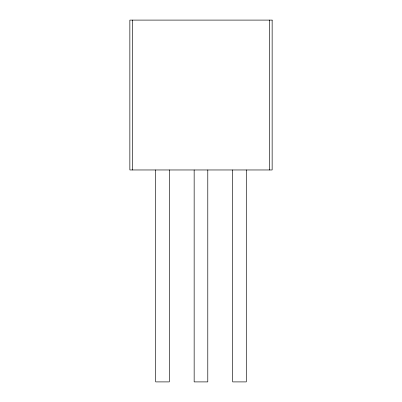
<?xml version="1.0" encoding="UTF-8"?>
<svg xmlns="http://www.w3.org/2000/svg" width="402" height="402" viewBox="0 0 402 402"><rect width="100%" height="100%" fill="white"/><g stroke="black" fill="none" stroke-linecap="round" stroke-linejoin="round"><path stroke-width="0.6" d="M269.34 20.1L269.34 169.966M246.295 169.966L246.295 381.9L232.668 381.9L232.668 169.966M207.784 169.966L207.784 381.9L194.156 381.9L194.156 169.966M169.302 169.966L169.302 381.9L155.674 381.9L155.674 169.966M132.66 20.1L132.66 169.966M272.149 20.1L129.851 20.1L129.851 169.966L272.149 169.966L272.149 20.1"/></g></svg>
